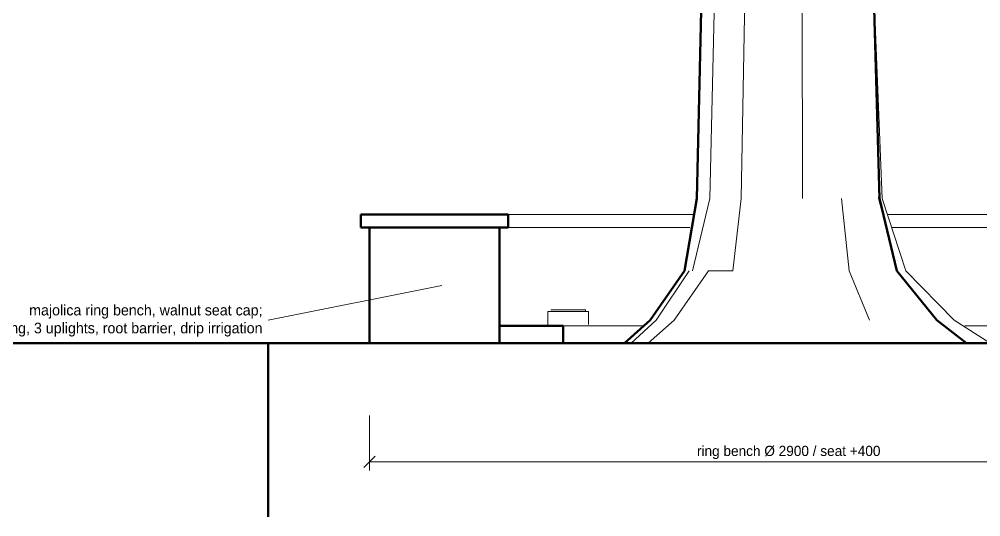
# Model space of a CAD drawing. Header units: metres. Extents: x 10 to 831, y 10 to 584.
# Drawn here: x 106.9 to 273.2, y 250 to 336 of the extents above; entities that cross this region are included whole.
import ezdxf
from ezdxf.enums import TextEntityAlignment as Align

# ---------------------------------------------------------------- set-up
doc = ezdxf.new("R2010")
doc.units = ezdxf.units.M
for name, color, linetype, lineweight in [('CUT', 7, 'Continuous', 50), ('DIM', 1, 'Continuous', 13), ('TXT', 7, 'Continuous', 18), ('VIS', 8, 'Continuous', 13)]:
    doc.layers.add(name, color=color, linetype=linetype, lineweight=lineweight)

msp = doc.modelspace()

# ---------------------------------------------------------------- linework, layer by layer
at = {"layer": 'CUT'}
for p, q in [((224.9, 340), (224.14, 305)), ((255.68, 305), (254.73, 340)), ((224.14, 305), (221.96, 292.5)), ((258.67, 292.5), (255.68, 305)), ((166, 300), (166, 302.25)), ((166, 302.25), (191.5, 302.25)), ((191.5, 302.25), (191.5, 300)), ((191.5, 300), (166, 300)), ((167.5, 280), (167.5, 300)), ((167.5, 300), (190, 300)), ((190, 300), (190, 280)), ((221.96, 292.5), (216.03, 284)), ((265.59, 284), (258.67, 292.5)), ((190, 280), (190, 283)), ((190, 283), (201, 283)), ((201, 283), (201, 280)), ((216.03, 284), (211.6, 280)), ((270.76, 280), (265.59, 284)), ((150, 280), (30, 280)), ((150, 250), (150, 280)), ((330, 280), (150, 280)), ((150, 280), (150, 250)), ((190, 280), (167.5, 280)), ((201, 280), (190, 280)), ((211.6, 280), (212.78, 280)), ((212.78, 280), (213.48, 280)), ((213.48, 280), (218.75, 280)), ((218.75, 280), (228.05, 280)), ((228.05, 280), (256.33, 280)), ((256.33, 280), (263.79, 280)), ((263.79, 280), (267.53, 280)), ((267.53, 280), (270.76, 280))]:
    msp.add_line(p, q, dxfattribs=at)
at = {"layer": 'DIM'}
for p, q in [((167.5, 267.5), (167.5, 258)), ((166.5, 258.5), (168.5, 260.5)), ((167.5, 259.5), (312.5, 259.5))]:
    msp.add_line(p, q, dxfattribs=at)
at = {"layer": 'TXT'}
msp.add_line((180, 290), (150, 284), dxfattribs=at)
at = {"layer": 'VIS'}
for p, q in [((224.14, 305), (224.9, 340)), ((226.36, 305), (227.17, 340)), ((231.75, 305), (232.44, 340)), ((242.38, 305), (242.3, 340)), ((255.68, 305), (254.73, 340)), ((254.78, 340), (256.14, 305)), ((221.96, 292.5), (224.14, 305)), ((223.35, 292.5), (226.36, 305)), ((230.32, 292.5), (231.75, 305)), ((250.48, 292.5), (249.15, 305)), ((255.51, 305), (255.5, 305.25)), ((257.35, 298), (255.51, 305)), ((258.67, 292.5), (255.68, 305)), ((256.14, 305), (260.25, 292.5)), ((166, 300), (166, 302.25)), ((166, 302.25), (166.16, 302.25)), ((166, 302.25), (191.5, 302.25)), ((166.16, 302.25), (166.63, 302.25)), ((166.63, 302.25), (167.42, 302.25)), ((167.42, 302.25), (168.52, 302.25)), ((168.52, 302.25), (169.93, 302.25)), ((169.93, 302.25), (171.63, 302.25)), ((171.63, 302.25), (173.63, 302.25)), ((173.63, 302.25), (175.91, 302.25)), ((175.91, 302.25), (178.47, 302.25)), ((178.47, 302.25), (181.29, 302.25)), ((181.29, 302.25), (184.36, 302.25)), ((184.36, 302.25), (187.67, 302.25)), ((187.67, 302.25), (191.21, 302.25)), ((191.21, 302.25), (191.42, 302.25)), ((191.5, 302.25), (191.6, 302.25)), ((191.5, 302.25), (191.5, 300)), ((191.6, 302.25), (191.91, 302.25)), ((191.91, 302.25), (192.43, 302.25)), ((192.43, 302.25), (193.15, 302.25)), ((193.15, 302.25), (194.07, 302.25)), ((194.07, 302.25), (195.19, 302.25)), ((195.19, 302.25), (196.5, 302.25)), ((196.5, 302.25), (198, 302.25)), ((198, 302.25), (199.67, 302.25)), ((199.67, 302.25), (201.52, 302.25)), ((201.52, 302.25), (203.54, 302.25)), ((203.54, 302.25), (205.71, 302.25)), ((205.71, 302.25), (208.02, 302.25)), ((208.02, 302.25), (210.47, 302.25)), ((210.47, 302.25), (213.05, 302.25)), ((213.05, 302.25), (215.75, 302.25)), ((215.75, 302.25), (218.55, 302.25)), ((218.55, 302.25), (221.44, 302.25)), ((221.44, 302.25), (223.67, 302.25)), ((257.07, 302.25), (258.56, 302.25)), ((258.56, 302.25), (261.45, 302.25)), ((261.45, 302.25), (264.25, 302.25)), ((264.25, 302.25), (266.94, 302.25)), ((266.94, 302.25), (269.52, 302.25)), ((269.52, 302.25), (271.98, 302.25)), ((271.98, 302.25), (274.29, 302.25)), ((191.5, 300), (166, 300)), ((166, 300), (166.16, 300)), ((166.16, 300), (166.63, 300)), ((166.63, 300), (167.42, 300)), ((167.42, 300), (167.48, 300)), ((167.5, 280), (167.5, 300)), ((167.5, 300), (167.66, 300)), ((167.5, 300), (190, 300)), ((167.66, 300), (168.12, 300)), ((168.12, 300), (168.89, 300)), ((168.89, 300), (169.97, 300)), ((169.97, 300), (171.35, 300)), ((171.35, 300), (173.02, 300)), ((173.02, 300), (174.98, 300)), ((174.98, 300), (177.21, 300)), ((177.21, 300), (179.72, 300)), ((179.72, 300), (182.48, 300)), ((182.48, 300), (185.49, 300)), ((185.49, 300), (188.73, 300)), ((188.73, 300), (190.08, 300)), ((190, 300), (190.11, 300)), ((190, 300), (190, 280)), ((190.11, 300), (190.43, 300)), ((190.43, 300), (190.96, 300)), ((190.96, 300), (191.52, 300)), ((191.6, 300), (191.5, 300)), ((191.91, 300), (191.6, 300)), ((192.43, 300), (191.91, 300)), ((193.15, 300), (192.43, 300)), ((194.07, 300), (193.15, 300)), ((195.19, 300), (194.07, 300)), ((196.5, 300), (195.19, 300)), ((198, 300), (196.5, 300)), ((199.67, 300), (198, 300)), ((201.52, 300), (199.67, 300)), ((203.54, 300), (201.52, 300)), ((205.71, 300), (203.54, 300)), ((208.02, 300), (205.71, 300)), ((210.47, 300), (208.02, 300)), ((213.05, 300), (210.47, 300)), ((215.75, 300), (213.05, 300)), ((218.55, 300), (215.75, 300)), ((221.44, 300), (218.55, 300)), ((222.92, 300), (221.44, 300)), ((258.56, 300), (257.82, 300)), ((261.45, 300), (258.56, 300)), ((264.25, 300), (261.45, 300)), ((266.94, 300), (264.25, 300)), ((269.52, 300), (266.94, 300)), ((271.98, 300), (269.52, 300)), ((274.29, 300), (271.98, 300)), ((258.79, 292.5), (258.72, 292.75)), ((216.03, 284), (221.96, 292.5)), ((217.09, 284), (222.81, 292.5)), ((220.19, 284), (226.15, 292.5)), ((222.81, 292.5), (222.8, 292.5)), ((226.15, 292.5), (230.32, 292.5)), ((253.95, 284), (250.48, 292.5)), ((258.79, 292.5), (258.67, 292.5)), ((265.59, 284), (258.67, 292.5)), ((260.25, 292.5), (268.6, 284)), ((198.37, 283), (198.37, 285.5)), ((198.37, 285.5), (198.43, 285.5)), ((198.63, 285.5), (198.37, 285.5)), ((199.39, 285.5), (198.63, 285.5)), ((198.87, 285.75), (198.93, 285.75)), ((199.1, 285.75), (198.87, 285.75)), ((199.75, 285.75), (199.1, 285.75)), ((200.53, 285.5), (199.39, 285.5)), ((200.72, 285.75), (199.75, 285.75)), ((201.87, 285.5), (200.53, 285.5)), ((201.87, 285.75), (200.72, 285.75)), ((203.02, 285.75), (201.87, 285.75)), ((203.21, 285.5), (201.87, 285.5)), ((203.99, 285.75), (203.02, 285.75)), ((204.34, 285.5), (203.21, 285.5)), ((204.64, 285.75), (203.99, 285.75)), ((205.1, 285.5), (204.34, 285.5)), ((204.87, 285.75), (204.64, 285.75)), ((204.87, 285.75), (204.87, 285.62)), ((205.37, 285.5), (205.1, 285.5)), ((205.37, 285.5), (205.37, 283.25)), ((190, 280), (190, 283)), ((190, 283), (190.23, 283)), ((190, 283), (201, 283)), ((190.32, 283), (190.96, 283)), ((190.96, 283), (192.09, 283)), ((192.34, 283), (193.81, 283)), ((193.81, 283), (195.79, 283)), ((196.18, 283), (198.29, 283)), ((198.37, 283), (198.63, 283)), ((198.63, 283), (199.39, 283)), ((199.39, 283), (200.53, 283)), ((200.53, 283), (200.86, 283)), ((201, 283), (201.19, 283)), ((201, 283), (201, 280)), ((201.19, 283), (201.75, 283)), ((201.75, 283), (202.68, 283)), ((202.68, 283), (203.97, 283)), ((203.97, 283), (205.6, 283)), ((205.6, 283), (207.57, 283)), ((207.57, 283), (209.85, 283)), ((209.85, 283), (212.42, 283)), ((211.6, 280), (216.03, 284)), ((212.42, 283), (215.06, 283)), ((212.78, 280), (217.09, 284)), ((215.72, 280), (220.19, 284)), ((270.76, 280), (265.59, 284)), ((268.6, 284), (274.85, 280)), ((270.47, 283), (272.43, 283)), ((272.43, 283), (274.39, 283)), ((30, 280), (150, 280)), ((150, 280), (30, 280)), ((150, 280), (30, 280)), ((150, 250), (150, 280)), ((167.05, 280), (150, 280)), ((150, 280), (150, 280)), ((150, 280), (150, 250)), ((150, 280), (150, 280)), ((150, 280), (167.3, 280)), ((150, 250), (150, 280)), ((330, 280), (150, 280)), ((150, 280), (150, 250)), ((190, 280), (167.5, 280)), ((167.5, 280), (167.66, 280)), ((167.66, 280), (168.12, 280)), ((168.12, 280), (168.89, 280)), ((168.89, 280), (169.97, 280)), ((169.97, 280), (171.35, 280)), ((171.35, 280), (173.02, 280)), ((173.02, 280), (174.98, 280)), ((174.98, 280), (177.21, 280)), ((177.21, 280), (179.72, 280)), ((179.72, 280), (182.48, 280)), ((182.48, 280), (185.49, 280)), ((185.49, 280), (188.73, 280)), ((188.73, 280), (190.08, 280)), ((201, 280), (190, 280)), ((190, 280), (190.23, 280)), ((190.32, 280), (190.19, 280)), ((190.32, 280), (190.96, 280)), ((190.96, 280), (190.92, 280)), ((190.96, 280), (192.09, 280)), ((192.34, 280), (191.94, 280)), ((192.34, 280), (193.81, 280)), ((193.81, 280), (193.71, 280)), ((193.81, 280), (195.79, 280)), ((196.18, 280), (195.54, 280)), ((196.18, 280), (198.43, 280)), ((198.43, 280), (198.28, 280)), ((198.43, 280), (200.86, 280)), ((201.19, 280), (201, 280)), ((201.75, 280), (201.19, 280)), ((202.68, 280), (201.75, 280)), ((203.97, 280), (202.68, 280)), ((205.6, 280), (203.97, 280)), ((207.57, 280), (205.6, 280)), ((209.85, 280), (207.57, 280)), ((211.32, 280), (209.85, 280)), ((212.78, 280), (211.6, 280)), ((211.6, 280), (212.78, 280)), ((212.78, 280), (213.48, 280)), ((215.72, 280), (212.85, 280)), ((213.48, 280), (218.75, 280)), ((224.37, 280), (215.72, 280)), ((218.75, 280), (228.05, 280)), ((231.87, 280), (224.37, 280)), ((256.33, 280), (228.05, 280)), ((237.79, 280), (231.87, 280)), ((244.19, 280), (237.79, 280)), ((250.23, 280), (244.19, 280)), ((256.54, 280), (250.23, 280)), ((263.79, 280), (256.33, 280)), ((260.23, 280), (256.54, 280)), ((268.51, 280), (260.23, 280)), ((263.79, 280), (267.53, 280)), ((270.76, 280), (267.53, 280)), ((270.75, 280), (268.51, 280)), ((270.76, 280), (271.6, 280)), ((271.6, 280), (274.85, 280))]:
    msp.add_line(p, q, dxfattribs=at)

# ---------------------------------------------------------------- texts
at = {"layer": 'DIM'}
msp.add_text('ring bench Ø 2900 / seat +400', height=1.76, dxfattribs=at).set_placement((240, 260.5), align=Align.CENTER)
at = {"layer": 'TXT'}
for s, p in [('majolica ring bench, walnut seat cap;', (149, 284.8)), ('mulch ring, 3 uplights, root barrier, drip irrigation', (149, 281.7))]:
    msp.add_text(s, height=1.84, dxfattribs=at).set_placement(p, align=Align.RIGHT)

doc.saveas('drawing.dxf')
